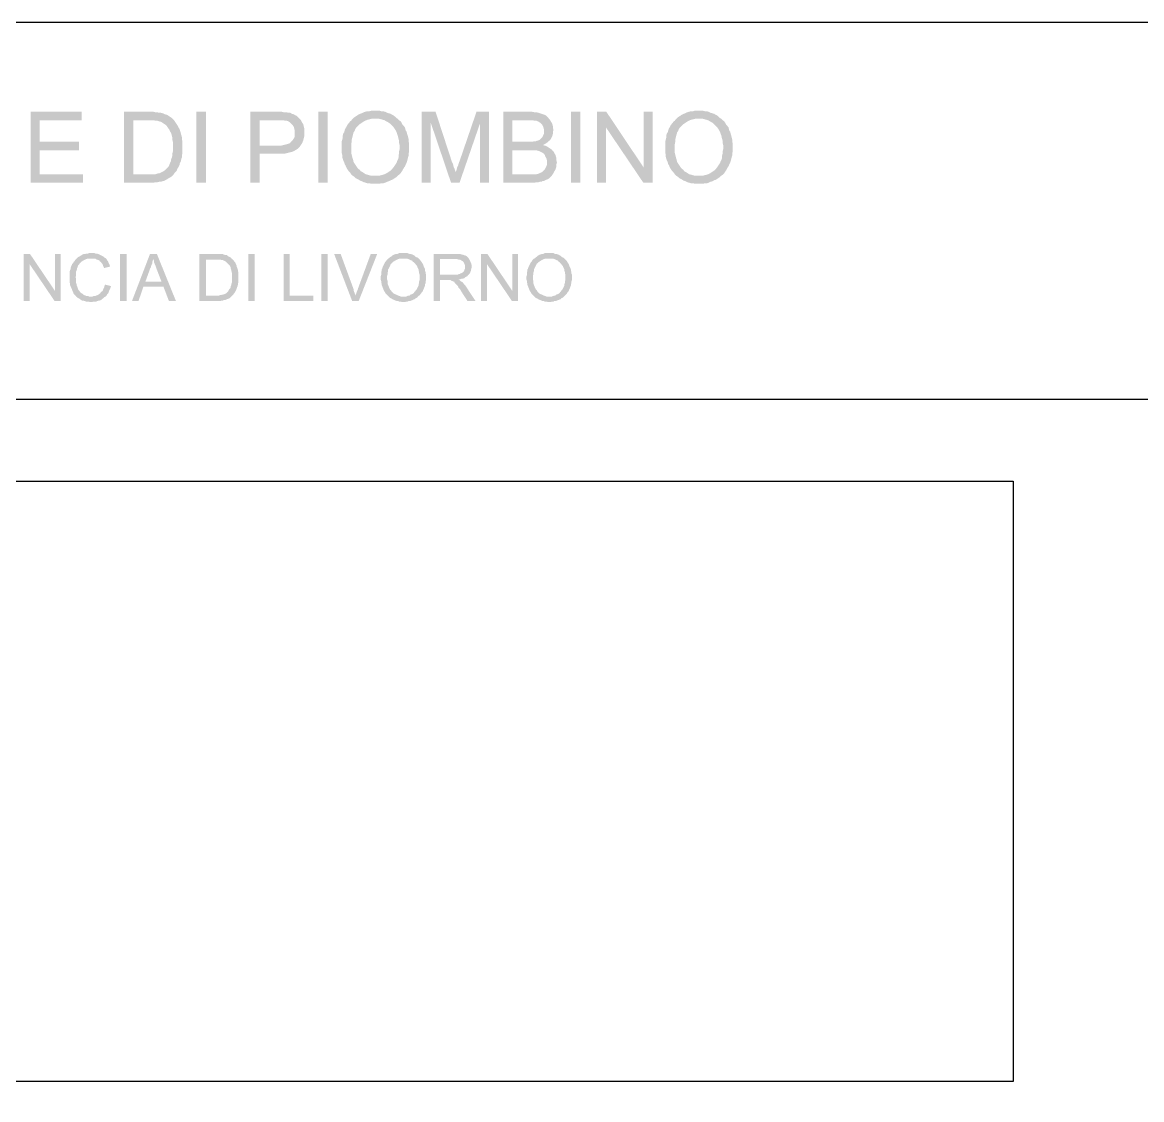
# Model space of a CAD drawing. Header units: millimetres. Extents: x -35.3 to 0.3, y 0.4 to 20.6.
# Drawn here: x -3.966 to -2.098, y 9.675 to 11.473 of the extents above; entities that cross this region are included whole.
import ezdxf

# ---------------------------------------------------------------- set-up
doc = ezdxf.new("R2010")
doc.units = ezdxf.units.MM
for name, color, linetype in [('PDF _Geometria', 7, 'Continuous'), ('PDF _Immagini', 7, 'Continuous'), ('PDF _Riempimenti solidi', 7, 'Continuous')]:
    doc.layers.add(name, color=color, linetype=linetype)
picture_1 = doc.add_image_def('image2.png', size_in_pixel=(201, 547))

msp = doc.modelspace()

# ---------------------------------------------------------------- hatches: boundary and pattern name
at = {"layer": 'PDF _Riempimenti solidi', "transparency": 33554559}
for points in [[(-3.8668, 11.3235), (-3.9518, 11.3235), (-3.9518, 11.2052), (-3.8643, 11.2052), (-3.8643, 11.2193), (-3.9368, 11.2193), (-3.9368, 11.2593), (-3.871, 11.2593), (-3.871, 11.2735), (-3.9368, 11.2735), (-3.9368, 11.3093), (-3.8668, 11.3093)], [(-3.7552, 11.3235), (-3.796, 11.3235), (-3.796, 11.2052), (-3.7468, 11.2052), (-3.7435, 11.206), (-3.7402, 11.206), (-3.7368, 11.2068), (-3.7343, 11.2068), (-3.7318, 11.2077), (-3.7285, 11.2085), (-3.7252, 11.2102), (-3.7202, 11.2135), (-3.7185, 11.2143), (-3.716, 11.216), (-3.7135, 11.2185), (-3.7802, 11.2193), (-3.7802, 11.3093), (-3.7552, 11.3093), (-3.7143, 11.311), (-3.7168, 11.3135), (-3.7193, 11.3152), (-3.7218, 11.3168), (-3.7243, 11.3185), (-3.7277, 11.3193), (-3.731, 11.321), (-3.7343, 11.3218), (-3.7377, 11.3218), (-3.7402, 11.3227), (-3.7435, 11.3227), (-3.7468, 11.3235), (-3.751, 11.3235)], [(-3.6593, 11.2052), (-3.6593, 11.3235), (-3.6752, 11.3235), (-3.6752, 11.2052)], [(-3.5402, 11.3235), (-3.5852, 11.3235), (-3.5852, 11.2052), (-3.5693, 11.2052), (-3.5693, 11.2535), (-3.5285, 11.2535), (-3.5252, 11.2543), (-3.5218, 11.2552), (-3.5185, 11.256), (-3.5152, 11.2568), (-3.5127, 11.2577), (-3.5102, 11.2593), (-3.5085, 11.2602), (-3.506, 11.2618), (-3.5027, 11.2652), (-3.5693, 11.2668), (-3.5693, 11.3093), (-3.5393, 11.3093), (-3.501, 11.3102), (-3.5052, 11.3143), (-3.5077, 11.3168), (-3.5102, 11.3177), (-3.5127, 11.3193), (-3.516, 11.3202), (-3.5185, 11.3218), (-3.5227, 11.3218), (-3.5235, 11.3227), (-3.5293, 11.3227), (-3.5327, 11.3235), (-3.536, 11.3235)], [(-3.456, 11.2052), (-3.456, 11.3235), (-3.4718, 11.3235), (-3.4718, 11.2052)], [(-3.3768, 11.3252), (-3.3835, 11.3252), (-3.3868, 11.3243), (-3.3902, 11.3243), (-3.3935, 11.3235), (-3.396, 11.3227), (-3.3993, 11.321), (-3.4018, 11.3202), (-3.4052, 11.3185), (-3.4077, 11.3168), (-3.4127, 11.3135), (-3.376, 11.3118), (-3.3702, 11.3118), (-3.3668, 11.311), (-3.3643, 11.3102), (-3.361, 11.3093), (-3.3585, 11.3077), (-3.3552, 11.306), (-3.3527, 11.3043), (-3.351, 11.3027), (-3.3485, 11.3002), (-3.346, 11.2977), (-3.3443, 11.2952), (-3.3427, 11.2927), (-3.341, 11.2893), (-3.3393, 11.2843), (-3.3385, 11.281), (-3.3368, 11.2743), (-3.3368, 11.271), (-3.336, 11.2677), (-3.336, 11.261), (-3.3368, 11.2577), (-3.3368, 11.2543), (-3.3377, 11.251), (-3.3377, 11.2477), (-3.3385, 11.2443), (-3.3402, 11.241), (-3.341, 11.2385), (-3.3427, 11.236), (-3.3443, 11.2335), (-3.346, 11.231), (-3.3477, 11.2293), (-3.3477, 11.2285), (-3.3502, 11.226), (-3.3577, 11.221), (-3.361, 11.2193), (-3.3635, 11.2185), (-3.3668, 11.2177), (-3.3702, 11.2168), (-3.3768, 11.2168), (-3.3393, 11.2168), (-3.3368, 11.2185), (-3.3343, 11.221), (-3.331, 11.226), (-3.3293, 11.2293), (-3.3277, 11.2318), (-3.3268, 11.2327), (-3.326, 11.2352), (-3.3243, 11.2385), (-3.3235, 11.241), (-3.3218, 11.2477), (-3.321, 11.2502), (-3.321, 11.2535), (-3.3202, 11.2568), (-3.3202, 11.271), (-3.321, 11.2743), (-3.321, 11.2777), (-3.3218, 11.281), (-3.3227, 11.2843), (-3.3235, 11.2868), (-3.3243, 11.2902), (-3.326, 11.2927), (-3.3268, 11.296), (-3.3268, 11.2968), (-3.3285, 11.2993), (-3.331, 11.3018), (-3.3327, 11.3052), (-3.3343, 11.3077), (-3.3368, 11.3093), (-3.3393, 11.3118), (-3.3418, 11.3135), (-3.3443, 11.316), (-3.3468, 11.3177), (-3.3485, 11.3185), (-3.351, 11.3202), (-3.3543, 11.321), (-3.3568, 11.3218), (-3.3602, 11.3235), (-3.3635, 11.3243), (-3.366, 11.3243), (-3.3693, 11.3252), (-3.3727, 11.3252)], [(-3.276, 11.3235), (-3.2993, 11.3235), (-3.2993, 11.2052), (-3.2843, 11.2052), (-3.2843, 11.306)], [(-3.276, 11.3235), (-3.2843, 11.306), (-3.2502, 11.2052), (-3.2427, 11.2218), (-3.2427, 11.2235), (-3.2443, 11.2285), (-3.246, 11.2318), (-3.2468, 11.236), (-3.2485, 11.2393)], [(-3.1868, 11.3235), (-3.2077, 11.3235), (-3.236, 11.241), (-3.2377, 11.2368), (-3.2385, 11.2335), (-3.2402, 11.2302), (-3.241, 11.2268), (-3.2427, 11.2218), (-3.2502, 11.2052), (-3.236, 11.2052), (-3.2018, 11.3043)], [(-3.1868, 11.3235), (-3.2018, 11.3043), (-3.2018, 11.2052), (-3.1868, 11.2052)], [(-3.1185, 11.3235), (-3.1627, 11.3235), (-3.1627, 11.2052), (-3.111, 11.2052), (-3.1077, 11.206), (-3.1043, 11.206), (-3.1018, 11.2068), (-3.0993, 11.2068), (-3.0977, 11.2077), (-3.0943, 11.2085), (-3.091, 11.2102), (-3.0885, 11.211), (-3.086, 11.2127), (-3.0852, 11.2135), (-3.0827, 11.216), (-3.081, 11.2185), (-3.1477, 11.2193), (-3.1477, 11.2593), (-3.1202, 11.2593), (-3.0818, 11.2602), (-3.0843, 11.2618), (-3.0893, 11.2652), (-3.0927, 11.2668), (-3.096, 11.2677), (-3.096, 11.2685), (-3.0927, 11.2702), (-3.0902, 11.2718), (-3.1477, 11.2735), (-3.1477, 11.3093), (-3.0843, 11.3093), (-3.0868, 11.3118), (-3.0885, 11.3143), (-3.091, 11.3168), (-3.0943, 11.3185), (-3.0968, 11.3193), (-3.0993, 11.3202), (-3.1018, 11.321), (-3.1043, 11.3218), (-3.1077, 11.3227), (-3.111, 11.3227), (-3.1152, 11.3235)], [(-3.0343, 11.2052), (-3.0343, 11.3235), (-3.0502, 11.3235), (-3.0502, 11.2052)], [(-2.991, 11.3235), (-3.0068, 11.3235), (-3.0068, 11.2052), (-2.9918, 11.2052), (-2.9918, 11.2977)], [(-2.991, 11.3235), (-2.9918, 11.2977), (-2.9293, 11.2052), (-2.9285, 11.2302)], [(-2.9135, 11.3235), (-2.9285, 11.3235), (-2.9285, 11.2302), (-2.9293, 11.2052), (-2.9135, 11.2052)], [(-2.8368, 11.3252), (-2.8435, 11.3252), (-2.8468, 11.3243), (-2.8502, 11.3243), (-2.8535, 11.3235), (-2.856, 11.3227), (-2.8593, 11.321), (-2.8618, 11.3202), (-2.8652, 11.3185), (-2.8677, 11.3168), (-2.8727, 11.3135), (-2.836, 11.3118), (-2.8302, 11.3118), (-2.8268, 11.311), (-2.8243, 11.3102), (-2.821, 11.3093), (-2.8185, 11.3077), (-2.8152, 11.306), (-2.8127, 11.3043), (-2.811, 11.3027), (-2.8085, 11.3002), (-2.806, 11.2977), (-2.8043, 11.2952), (-2.8027, 11.2927), (-2.801, 11.2893), (-2.7993, 11.2843), (-2.7985, 11.281), (-2.7968, 11.2743), (-2.7968, 11.271), (-2.796, 11.2677), (-2.796, 11.261), (-2.7968, 11.2577), (-2.7968, 11.2543), (-2.7977, 11.251), (-2.7977, 11.2477), (-2.7985, 11.2443), (-2.8002, 11.241), (-2.801, 11.2385), (-2.8027, 11.236), (-2.8043, 11.2335), (-2.806, 11.231), (-2.8077, 11.2293), (-2.8077, 11.2285), (-2.8102, 11.226), (-2.8177, 11.221), (-2.821, 11.2193), (-2.8235, 11.2185), (-2.8268, 11.2177), (-2.8302, 11.2168), (-2.8368, 11.2168), (-2.7993, 11.2168), (-2.7968, 11.2185), (-2.7943, 11.221), (-2.791, 11.226), (-2.7893, 11.2293), (-2.7877, 11.2318), (-2.7868, 11.2327), (-2.786, 11.2352), (-2.7843, 11.2385), (-2.7835, 11.241), (-2.7827, 11.2443), (-2.7818, 11.2477), (-2.781, 11.2502), (-2.781, 11.2535), (-2.7802, 11.2568), (-2.7802, 11.271), (-2.781, 11.2743), (-2.781, 11.2777), (-2.7818, 11.281), (-2.7827, 11.2843), (-2.7835, 11.2868), (-2.7843, 11.2902), (-2.786, 11.2927), (-2.7868, 11.296), (-2.7868, 11.2968), (-2.7885, 11.2993), (-2.791, 11.3018), (-2.7927, 11.3052), (-2.7943, 11.3077), (-2.7968, 11.3093), (-2.7993, 11.3118), (-2.8018, 11.3135), (-2.8043, 11.316), (-2.8068, 11.3177), (-2.8085, 11.3185), (-2.811, 11.3202), (-2.8143, 11.321), (-2.8168, 11.3218), (-2.8202, 11.3235), (-2.8235, 11.3243), (-2.826, 11.3243), (-2.8293, 11.3252), (-2.8327, 11.3252)], [(-3.7143, 11.311), (-3.7552, 11.3093), (-3.746, 11.3093), (-3.7427, 11.3085), (-3.7402, 11.3085), (-3.7352, 11.3068), (-3.7343, 11.3068), (-3.7318, 11.3052), (-3.7293, 11.3035), (-3.7268, 11.3018), (-3.7243, 11.2993), (-3.7227, 11.2968), (-3.7202, 11.2935), (-3.7193, 11.291), (-3.7177, 11.2885), (-3.7168, 11.286), (-3.716, 11.2827), (-3.7152, 11.2802), (-3.7152, 11.2768), (-3.7143, 11.2727), (-3.7143, 11.2577), (-3.7152, 11.2543), (-3.7152, 11.251), (-3.716, 11.2477), (-3.7177, 11.2427), (-3.7177, 11.241), (-3.7193, 11.2377), (-3.7202, 11.2352), (-3.7218, 11.2318), (-3.7243, 11.2293), (-3.7277, 11.226), (-3.7302, 11.2243), (-3.7368, 11.221), (-3.7385, 11.221), (-3.741, 11.2202), (-3.7435, 11.2193), (-3.7802, 11.2193), (-3.7135, 11.2185), (-3.7118, 11.221), (-3.7093, 11.2235), (-3.7077, 11.226), (-3.7068, 11.2285), (-3.7052, 11.231), (-3.7035, 11.2343), (-3.7027, 11.2377), (-3.701, 11.241), (-3.701, 11.2418), (-3.7002, 11.2452), (-3.6993, 11.2477), (-3.6993, 11.251), (-3.6985, 11.2543), (-3.6985, 11.2743), (-3.6993, 11.2777), (-3.6993, 11.281), (-3.7002, 11.2843), (-3.701, 11.2868), (-3.7018, 11.2902), (-3.7027, 11.2927), (-3.7035, 11.2952), (-3.7052, 11.2977), (-3.7068, 11.301), (-3.7118, 11.3085)], [(-3.501, 11.3102), (-3.5393, 11.3093), (-3.5293, 11.3093), (-3.5268, 11.3085), (-3.5243, 11.3085), (-3.5218, 11.3077), (-3.5193, 11.306), (-3.5143, 11.301), (-3.5127, 11.2985), (-3.5118, 11.2952), (-3.511, 11.2918), (-3.511, 11.2835), (-3.5118, 11.2802), (-3.5135, 11.2777), (-3.5152, 11.2752), (-3.5177, 11.2727), (-3.5193, 11.271), (-3.5243, 11.2693), (-3.531, 11.2677), (-3.5343, 11.2668), (-3.5693, 11.2668), (-3.5027, 11.2652), (-3.4993, 11.2702), (-3.4977, 11.2735), (-3.4968, 11.276), (-3.496, 11.2793), (-3.4952, 11.2827), (-3.4952, 11.296), (-3.4968, 11.3027), (-3.4985, 11.3052), (-3.4993, 11.3068)], [(-3.4127, 11.3135), (-3.4152, 11.311), (-3.4168, 11.3085), (-3.4185, 11.3077), (-3.4202, 11.3052), (-3.4218, 11.3035), (-3.4235, 11.301), (-3.4252, 11.2977), (-3.4268, 11.2952), (-3.4277, 11.2927), (-3.4285, 11.2893), (-3.4302, 11.2868), (-3.431, 11.2835), (-3.431, 11.2802), (-3.4327, 11.2735), (-3.4327, 11.2552), (-3.4318, 11.2518), (-3.4318, 11.2485), (-3.431, 11.2452), (-3.4302, 11.2427), (-3.4285, 11.2393), (-3.4277, 11.236), (-3.426, 11.2335), (-3.426, 11.2327), (-3.4243, 11.2293), (-3.421, 11.2243), (-3.4185, 11.2218), (-3.4168, 11.2193), (-3.4143, 11.2168), (-3.4118, 11.2152), (-3.4093, 11.2127), (-3.406, 11.211), (-3.4043, 11.2102), (-3.4018, 11.2085), (-3.3993, 11.2077), (-3.396, 11.206), (-3.3927, 11.2052), (-3.3902, 11.2043), (-3.3868, 11.2043), (-3.3835, 11.2035), (-3.3693, 11.2035), (-3.366, 11.2043), (-3.3627, 11.2043), (-3.3602, 11.2052), (-3.3568, 11.2068), (-3.3535, 11.2077), (-3.351, 11.2093), (-3.3477, 11.2102), (-3.3468, 11.211), (-3.3443, 11.2127), (-3.3418, 11.2143), (-3.3393, 11.2168), (-3.3835, 11.2168), (-3.3868, 11.2177), (-3.3893, 11.2185), (-3.3927, 11.2193), (-3.3977, 11.2227), (-3.401, 11.2243), (-3.4027, 11.2268), (-3.4052, 11.2285), (-3.406, 11.2293), (-3.4077, 11.2318), (-3.4093, 11.2343), (-3.411, 11.2368), (-3.4127, 11.2393), (-3.4135, 11.2427), (-3.4143, 11.2452), (-3.4168, 11.2552), (-3.4168, 11.2693), (-3.416, 11.2735), (-3.416, 11.2768), (-3.4135, 11.2868), (-3.4127, 11.2893), (-3.411, 11.2918), (-3.4102, 11.2943), (-3.4085, 11.2968), (-3.4068, 11.2985), (-3.4052, 11.3002), (-3.4027, 11.3027), (-3.3952, 11.3077), (-3.3918, 11.3093), (-3.3893, 11.3102), (-3.386, 11.311), (-3.3827, 11.3118), (-3.376, 11.3118)], [(-3.0843, 11.3093), (-3.1235, 11.3093), (-3.1135, 11.3093), (-3.111, 11.3085), (-3.1077, 11.3085), (-3.106, 11.3077), (-3.1052, 11.3077), (-3.1002, 11.3043), (-3.0977, 11.3018), (-3.0977, 11.301), (-3.096, 11.2977), (-3.0952, 11.2943), (-3.0952, 11.2868), (-3.0968, 11.2835), (-3.0977, 11.281), (-3.0985, 11.2802), (-3.101, 11.2777), (-3.1035, 11.276), (-3.1068, 11.2752), (-3.1085, 11.2743), (-3.111, 11.2743), (-3.1143, 11.2735), (-3.1477, 11.2735), (-3.0902, 11.2718), (-3.0877, 11.2743), (-3.0852, 11.276), (-3.0835, 11.2785), (-3.081, 11.2835), (-3.0802, 11.2868), (-3.0802, 11.2902), (-3.0793, 11.2927), (-3.0793, 11.2935), (-3.0802, 11.2968), (-3.0802, 11.2993), (-3.081, 11.3027), (-3.0827, 11.306), (-3.0843, 11.3085)], [(-2.8727, 11.3135), (-2.8752, 11.311), (-2.8768, 11.3085), (-2.8785, 11.3077), (-2.8802, 11.3052), (-2.8818, 11.3035), (-2.8835, 11.301), (-2.8852, 11.2977), (-2.8868, 11.2952), (-2.8877, 11.2927), (-2.8885, 11.2893), (-2.8902, 11.2868), (-2.891, 11.2835), (-2.891, 11.2802), (-2.8927, 11.2735), (-2.8927, 11.2552), (-2.8918, 11.2518), (-2.8918, 11.2485), (-2.891, 11.2452), (-2.8902, 11.2427), (-2.8885, 11.2393), (-2.8877, 11.236), (-2.886, 11.2335), (-2.886, 11.2327), (-2.8843, 11.2293), (-2.881, 11.2243), (-2.8785, 11.2218), (-2.8768, 11.2193), (-2.8743, 11.2168), (-2.8718, 11.2152), (-2.8693, 11.2127), (-2.866, 11.211), (-2.8643, 11.2102), (-2.8618, 11.2085), (-2.8593, 11.2077), (-2.856, 11.206), (-2.8527, 11.2052), (-2.8502, 11.2043), (-2.8468, 11.2043), (-2.8435, 11.2035), (-2.8293, 11.2035), (-2.826, 11.2043), (-2.8227, 11.2043), (-2.8202, 11.2052), (-2.8168, 11.2068), (-2.8135, 11.2077), (-2.811, 11.2093), (-2.8077, 11.2102), (-2.8068, 11.211), (-2.8043, 11.2127), (-2.8018, 11.2143), (-2.7993, 11.2168), (-2.8435, 11.2168), (-2.8468, 11.2177), (-2.8493, 11.2185), (-2.8527, 11.2193), (-2.8577, 11.2227), (-2.861, 11.2243), (-2.8627, 11.2268), (-2.8652, 11.2285), (-2.866, 11.2293), (-2.8677, 11.2318), (-2.8693, 11.2343), (-2.871, 11.2368), (-2.8727, 11.2393), (-2.8735, 11.2427), (-2.8743, 11.2452), (-2.8768, 11.2552), (-2.8768, 11.2693), (-2.876, 11.2735), (-2.876, 11.2768), (-2.8735, 11.2868), (-2.8727, 11.2893), (-2.871, 11.2918), (-2.8702, 11.2943), (-2.8685, 11.2968), (-2.8668, 11.2985), (-2.8652, 11.3002), (-2.8627, 11.3027), (-2.8552, 11.3077), (-2.8518, 11.3093), (-2.8493, 11.3102), (-2.846, 11.311), (-2.8427, 11.3118), (-2.836, 11.3118)], [(-3.0818, 11.2602), (-3.1202, 11.2593), (-3.1085, 11.2593), (-3.1052, 11.2585), (-3.1027, 11.2577), (-3.101, 11.2568), (-3.0977, 11.2552), (-3.0952, 11.2535), (-3.0935, 11.251), (-3.0927, 11.2485), (-3.091, 11.246), (-3.0902, 11.2427), (-3.0902, 11.2352), (-3.091, 11.2327), (-3.0935, 11.2277), (-3.096, 11.2252), (-3.0985, 11.2227), (-3.101, 11.2218), (-3.1043, 11.2202), (-3.1077, 11.2193), (-3.1477, 11.2193), (-3.081, 11.2185), (-3.0793, 11.221), (-3.0777, 11.2243), (-3.076, 11.2268), (-3.0752, 11.2293), (-3.0743, 11.2327), (-3.0743, 11.236), (-3.0735, 11.2393), (-3.0743, 11.2427), (-3.0743, 11.246), (-3.0752, 11.2485), (-3.076, 11.2518), (-3.0777, 11.2543), (-3.0793, 11.2577), (-3.0802, 11.2577)], [(-3.9527, 11.086), (-3.9635, 11.086), (-3.9635, 11.0077), (-3.9535, 11.0077), (-3.9535, 11.0693)], [(-3.9527, 11.086), (-3.9535, 11.0693), (-3.9118, 11.0077), (-3.911, 11.0243)], [(-3.9018, 11.086), (-3.911, 11.086), (-3.911, 11.0243), (-3.9118, 11.0077), (-3.9018, 11.0077)], [(-3.8502, 11.0877), (-3.8543, 11.0877), (-3.8568, 11.0868), (-3.8593, 11.0868), (-3.861, 11.086), (-3.8635, 11.086), (-3.8652, 11.0852), (-3.8668, 11.0843), (-3.8693, 11.0827), (-3.871, 11.0818), (-3.8727, 11.081), (-3.8743, 11.0793), (-3.876, 11.0777), (-3.8777, 11.076), (-3.8785, 11.0743), (-3.8802, 11.0727), (-3.881, 11.071), (-3.8827, 11.0693), (-3.8827, 11.0685), (-3.8843, 11.0652), (-3.8852, 11.0627), (-3.8852, 11.061), (-3.886, 11.0593), (-3.8868, 11.0568), (-3.8868, 11.0393), (-3.886, 11.0368), (-3.886, 11.0343), (-3.8852, 11.0327), (-3.8843, 11.0302), (-3.8827, 11.0268), (-3.8818, 11.0243), (-3.881, 11.0227), (-3.8802, 11.0202), (-3.8768, 11.0168), (-3.876, 11.0152), (-3.8743, 11.0143), (-3.851, 11.0152), (-3.8543, 11.0152), (-3.856, 11.016), (-3.8585, 11.016), (-3.8602, 11.0168), (-3.8627, 11.0177), (-3.8643, 11.0193), (-3.866, 11.0202), (-3.8677, 11.021), (-3.8693, 11.0227), (-3.8702, 11.0243), (-3.8718, 11.026), (-3.8727, 11.0277), (-3.8735, 11.0302), (-3.8743, 11.0327), (-3.8752, 11.0343), (-3.8752, 11.036), (-3.876, 11.0385), (-3.876, 11.0452), (-3.8768, 11.0477), (-3.876, 11.0502), (-3.876, 11.0568), (-3.8752, 11.0585), (-3.8743, 11.061), (-3.8743, 11.0627), (-3.8735, 11.0643), (-3.8727, 11.0668), (-3.871, 11.0685), (-3.8702, 11.0702), (-3.8668, 11.0735), (-3.8652, 11.0743), (-3.8643, 11.0752), (-3.8593, 11.0777), (-3.8568, 11.0785), (-3.8502, 11.0785), (-3.8268, 11.0793), (-3.8285, 11.0802), (-3.8302, 11.0818), (-3.8335, 11.0835), (-3.8352, 11.0843), (-3.8368, 11.0852), (-3.8385, 11.086), (-3.841, 11.0868), (-3.8435, 11.0868), (-3.8452, 11.0877), (-3.8477, 11.0877)], [(-3.8268, 11.0793), (-3.8502, 11.0785), (-3.8443, 11.0785), (-3.8427, 11.0777), (-3.841, 11.0768), (-3.8385, 11.076), (-3.8368, 11.0752), (-3.836, 11.0735), (-3.8343, 11.0727), (-3.8335, 11.071), (-3.8318, 11.0693), (-3.831, 11.0668), (-3.8302, 11.0652), (-3.8293, 11.0627), (-3.8193, 11.0652), (-3.8193, 11.066), (-3.8202, 11.0685), (-3.8218, 11.0718), (-3.8227, 11.0743), (-3.8243, 11.076), (-3.8252, 11.0777)], [(-3.7918, 11.0077), (-3.7918, 11.086), (-3.8027, 11.086), (-3.8027, 11.0077)], [(-3.741, 11.086), (-3.7527, 11.086), (-3.7827, 11.0077), (-3.7718, 11.0077), (-3.7635, 11.0318), (-3.7302, 11.0318), (-3.7602, 11.0402), (-3.7518, 11.0635), (-3.751, 11.0635), (-3.751, 11.0652), (-3.7502, 11.0677), (-3.7493, 11.0693), (-3.7485, 11.0718), (-3.7485, 11.0735), (-3.7477, 11.076), (-3.7468, 11.0785)], [(-3.741, 11.086), (-3.7468, 11.0785), (-3.7468, 11.0768), (-3.746, 11.0752), (-3.746, 11.0727), (-3.7452, 11.071), (-3.7443, 11.0685), (-3.7435, 11.0668), (-3.7427, 11.0643), (-3.7418, 11.0618), (-3.7335, 11.0402), (-3.7602, 11.0402), (-3.7302, 11.0318), (-3.721, 11.0077), (-3.7093, 11.0077)], [(-3.6427, 11.086), (-3.6702, 11.086), (-3.6702, 11.0077), (-3.6352, 11.0077), (-3.6327, 11.0085), (-3.631, 11.0085), (-3.6293, 11.0093), (-3.6277, 11.0093), (-3.6252, 11.0102), (-3.6235, 11.011), (-3.621, 11.0118), (-3.6193, 11.0127), (-3.6168, 11.0152), (-3.6152, 11.0168), (-3.6593, 11.0168), (-3.6593, 11.0768), (-3.6427, 11.0768), (-3.616, 11.0785), (-3.6177, 11.0793), (-3.6185, 11.081), (-3.621, 11.0818), (-3.6227, 11.0827), (-3.6243, 11.0843), (-3.6268, 11.0843), (-3.6285, 11.0852), (-3.6293, 11.0852), (-3.631, 11.086), (-3.6402, 11.086)], [(-3.616, 11.0785), (-3.6427, 11.0768), (-3.6352, 11.0768), (-3.6327, 11.076), (-3.631, 11.076), (-3.626, 11.0735), (-3.6193, 11.0668), (-3.6177, 11.0635), (-3.6177, 11.0618), (-3.6168, 11.0593), (-3.6168, 11.0577), (-3.616, 11.0552), (-3.616, 11.0385), (-3.6168, 11.036), (-3.6168, 11.0343), (-3.6177, 11.0327), (-3.6177, 11.0318), (-3.6185, 11.0293), (-3.6202, 11.0277), (-3.6218, 11.0243), (-3.6235, 11.0227), (-3.6243, 11.0218), (-3.626, 11.0202), (-3.6285, 11.0193), (-3.6302, 11.0185), (-3.6318, 11.0185), (-3.6335, 11.0177), (-3.6352, 11.0177), (-3.6377, 11.0168), (-3.6593, 11.0168), (-3.6152, 11.0168), (-3.6135, 11.0185), (-3.6127, 11.0202), (-3.6118, 11.021), (-3.6102, 11.0235), (-3.6085, 11.0268), (-3.6077, 11.0293), (-3.6068, 11.0318), (-3.606, 11.0343), (-3.606, 11.036), (-3.6052, 11.0385), (-3.6052, 11.056), (-3.606, 11.0585), (-3.606, 11.0602), (-3.6068, 11.0627), (-3.6077, 11.0643), (-3.6077, 11.066), (-3.6093, 11.0693), (-3.6102, 11.0718), (-3.6118, 11.0735), (-3.6127, 11.0752), (-3.6143, 11.0768)], [(-3.5777, 11.0077), (-3.5777, 11.086), (-3.5885, 11.086), (-3.5885, 11.0077)], [(-3.5193, 11.086), (-3.5293, 11.086), (-3.5293, 11.0077), (-3.4802, 11.0077), (-3.4802, 11.0168), (-3.5193, 11.0168)], [(-3.456, 11.0077), (-3.456, 11.086), (-3.4668, 11.086), (-3.4668, 11.0077)], [(-3.4343, 11.086), (-3.4452, 11.086), (-3.4152, 11.0077), (-3.4093, 11.016), (-3.4093, 11.0168), (-3.4102, 11.0185), (-3.411, 11.021), (-3.4118, 11.0227), (-3.4127, 11.0252), (-3.4127, 11.0268), (-3.4135, 11.0293)], [(-3.3735, 11.086), (-3.3843, 11.086), (-3.4052, 11.0293), (-3.4052, 11.0285), (-3.406, 11.0268), (-3.4068, 11.0243), (-3.4077, 11.0227), (-3.4085, 11.0202), (-3.4093, 11.0185), (-3.4093, 11.016), (-3.4152, 11.0077), (-3.4043, 11.0077)], [(-3.3535, 11.0793), (-3.3552, 11.0785), (-3.3577, 11.076), (-3.3585, 11.0743), (-3.3602, 11.0727), (-3.3643, 11.0643), (-3.3652, 11.0618), (-3.366, 11.0602), (-3.366, 11.0577), (-3.3668, 11.056), (-3.3668, 11.051), (-3.3677, 11.0485), (-3.3677, 11.0435), (-3.3668, 11.041), (-3.3668, 11.0385), (-3.366, 11.0368), (-3.366, 11.0343), (-3.3652, 11.0327), (-3.3643, 11.0302), (-3.3635, 11.0285), (-3.3627, 11.026), (-3.3618, 11.0243), (-3.3602, 11.0218), (-3.3593, 11.0202), (-3.3518, 11.0127), (-3.3493, 11.0118), (-3.3485, 11.011), (-3.3468, 11.0102), (-3.3443, 11.0093), (-3.3427, 11.0085), (-3.341, 11.0077), (-3.3385, 11.0077), (-3.3368, 11.0068), (-3.3343, 11.0068), (-3.3318, 11.006), (-3.3268, 11.006), (-3.3252, 11.0068), (-3.3227, 11.0068), (-3.321, 11.0077), (-3.3185, 11.0077), (-3.3168, 11.0085), (-3.3143, 11.0093), (-3.3127, 11.0102), (-3.3102, 11.011), (-3.3102, 11.0118), (-3.3068, 11.0135), (-3.3052, 11.0152), (-3.3343, 11.0152), (-3.336, 11.016), (-3.3385, 11.0168), (-3.3418, 11.0185), (-3.3443, 11.0193), (-3.346, 11.0202), (-3.3477, 11.0218), (-3.3493, 11.0235), (-3.3502, 11.0252), (-3.3518, 11.0268), (-3.3535, 11.0302), (-3.3543, 11.0327), (-3.3552, 11.0343), (-3.356, 11.0368), (-3.356, 11.041), (-3.3568, 11.0435), (-3.3568, 11.0502), (-3.356, 11.0527), (-3.356, 11.0552), (-3.3552, 11.0577), (-3.3552, 11.0602), (-3.3543, 11.0618), (-3.3535, 11.0635), (-3.3502, 11.0702), (-3.3485, 11.071), (-3.3477, 11.0727), (-3.346, 11.0735), (-3.3435, 11.0752), (-3.3385, 11.0777), (-3.336, 11.0785), (-3.3293, 11.0785)], [(-3.3293, 11.0877), (-3.3368, 11.0877), (-3.3385, 11.0868), (-3.341, 11.086), (-3.3427, 11.086), (-3.3452, 11.0852), (-3.3468, 11.0843), (-3.3485, 11.0835), (-3.3502, 11.0818), (-3.3518, 11.081), (-3.3535, 11.0793), (-3.3293, 11.0785), (-3.3235, 11.0785), (-3.321, 11.0777), (-3.3177, 11.076), (-3.3152, 11.0752), (-3.3143, 11.0735), (-3.3127, 11.0727), (-3.3093, 11.0693), (-3.3085, 11.0677), (-3.3068, 11.066), (-3.306, 11.0635), (-3.3052, 11.0618), (-3.3043, 11.0602), (-3.3043, 11.0585), (-3.3035, 11.056), (-3.3035, 11.0543), (-3.3027, 11.0518), (-3.3027, 11.0427), (-3.3035, 11.0402), (-3.3035, 11.0377), (-3.3043, 11.036), (-3.3043, 11.0335), (-3.3077, 11.0268), (-3.3093, 11.0252), (-3.3102, 11.0235), (-3.311, 11.0235), (-3.3118, 11.0218), (-3.3135, 11.0202), (-3.3152, 11.0193), (-3.3177, 11.0185), (-3.3193, 11.0168), (-3.321, 11.0168), (-3.3235, 11.016), (-3.3252, 11.0152), (-3.3302, 11.0152), (-3.3052, 11.0152), (-3.3035, 11.0168), (-3.3018, 11.0185), (-3.3002, 11.0202), (-3.2993, 11.0218), (-3.2977, 11.0235), (-3.2968, 11.0252), (-3.2968, 11.026), (-3.2952, 11.0293), (-3.2943, 11.0318), (-3.2935, 11.0335), (-3.2935, 11.036), (-3.2927, 11.0377), (-3.2927, 11.0402), (-3.2918, 11.0427), (-3.2918, 11.0518), (-3.2927, 11.0535), (-3.2927, 11.056), (-3.2935, 11.0585), (-3.2935, 11.0602), (-3.2943, 11.0627), (-3.296, 11.066), (-3.2968, 11.0685), (-3.2977, 11.0702), (-3.2993, 11.0727), (-3.3002, 11.0743), (-3.3018, 11.076), (-3.3035, 11.0777), (-3.306, 11.0802), (-3.3085, 11.081), (-3.311, 11.0835), (-3.3127, 11.0843), (-3.3143, 11.0852), (-3.3168, 11.086), (-3.3185, 11.086), (-3.321, 11.0868), (-3.3227, 11.0877), (-3.3277, 11.0877)], [(-3.2443, 11.086), (-3.2793, 11.086), (-3.2793, 11.0077), (-3.2685, 11.0077), (-3.2685, 11.0427), (-3.2568, 11.0427), (-3.2385, 11.0435), (-3.2368, 11.0435), (-3.2343, 11.0443), (-3.2318, 11.0452), (-3.2302, 11.0452), (-3.2277, 11.046), (-3.226, 11.0477), (-3.2243, 11.0485), (-3.2227, 11.0493), (-3.2218, 11.051), (-3.221, 11.051), (-3.2685, 11.0518), (-3.2685, 11.0777), (-3.2435, 11.0777), (-3.221, 11.0793), (-3.2243, 11.0827), (-3.226, 11.0835), (-3.2285, 11.0843), (-3.2302, 11.0852), (-3.2318, 11.0852), (-3.2343, 11.086), (-3.241, 11.086)], [(-3.221, 11.0793), (-3.2435, 11.0777), (-3.2402, 11.0777), (-3.2377, 11.0768), (-3.236, 11.0768), (-3.2335, 11.076), (-3.2327, 11.0752), (-3.231, 11.0743), (-3.2293, 11.0727), (-3.2277, 11.0693), (-3.2268, 11.0668), (-3.2268, 11.0618), (-3.2277, 11.0602), (-3.2285, 11.0577), (-3.231, 11.0552), (-3.2327, 11.0543), (-3.2352, 11.0535), (-3.2352, 11.0527), (-3.2368, 11.0527), (-3.2393, 11.0518), (-3.2685, 11.0518), (-3.221, 11.051), (-3.2202, 11.0527), (-3.2185, 11.0543), (-3.2177, 11.0568), (-3.2168, 11.0585), (-3.2168, 11.0602), (-3.216, 11.0627), (-3.216, 11.0685), (-3.2168, 11.071), (-3.2177, 11.0727), (-3.2185, 11.0752), (-3.2193, 11.0768), (-3.2202, 11.0777)], [(-3.1893, 11.086), (-3.2002, 11.086), (-3.2002, 11.0077), (-3.1902, 11.0077), (-3.1902, 11.0693)], [(-3.1893, 11.086), (-3.1902, 11.0693), (-3.1485, 11.0077), (-3.1477, 11.0243)], [(-3.1385, 11.086), (-3.1477, 11.086), (-3.1477, 11.0243), (-3.1485, 11.0077), (-3.1385, 11.0077)], [(-3.1102, 11.0793), (-3.1118, 11.0785), (-3.1143, 11.076), (-3.1152, 11.0743), (-3.1168, 11.0727), (-3.121, 11.0643), (-3.1218, 11.0618), (-3.1227, 11.0602), (-3.1227, 11.0577), (-3.1235, 11.056), (-3.1235, 11.051), (-3.1243, 11.0485), (-3.1243, 11.0435), (-3.1235, 11.041), (-3.1235, 11.0385), (-3.1227, 11.0368), (-3.1227, 11.0343), (-3.1218, 11.0327), (-3.121, 11.0302), (-3.1202, 11.0285), (-3.1193, 11.026), (-3.1185, 11.0243), (-3.1168, 11.0218), (-3.116, 11.0202), (-3.1143, 11.0185), (-3.1085, 11.0127), (-3.106, 11.0118), (-3.1052, 11.011), (-3.1035, 11.0102), (-3.101, 11.0093), (-3.0993, 11.0085), (-3.0977, 11.0077), (-3.0952, 11.0077), (-3.0935, 11.0068), (-3.091, 11.0068), (-3.0885, 11.006), (-3.0835, 11.006), (-3.0818, 11.0068), (-3.0793, 11.0068), (-3.0777, 11.0077), (-3.0752, 11.0077), (-3.0735, 11.0085), (-3.071, 11.0093), (-3.0693, 11.0102), (-3.0668, 11.011), (-3.0668, 11.0118), (-3.0635, 11.0135), (-3.0618, 11.0152), (-3.091, 11.0152), (-3.0927, 11.016), (-3.0952, 11.0168), (-3.0985, 11.0185), (-3.101, 11.0193), (-3.1027, 11.0202), (-3.1043, 11.0218), (-3.106, 11.0235), (-3.1068, 11.0252), (-3.1085, 11.0268), (-3.1102, 11.0302), (-3.111, 11.0327), (-3.1118, 11.0343), (-3.1127, 11.0368), (-3.1127, 11.041), (-3.1135, 11.0435), (-3.1135, 11.0502), (-3.1127, 11.0527), (-3.1127, 11.0552), (-3.1118, 11.0577), (-3.1118, 11.0602), (-3.111, 11.0618), (-3.1102, 11.0635), (-3.1068, 11.0702), (-3.1052, 11.071), (-3.1043, 11.0727), (-3.1027, 11.0735), (-3.1002, 11.0752), (-3.0952, 11.0777), (-3.0927, 11.0785), (-3.086, 11.0785)], [(-3.086, 11.0877), (-3.0935, 11.0877), (-3.0952, 11.0868), (-3.0977, 11.086), (-3.0993, 11.086), (-3.1018, 11.0852), (-3.1035, 11.0843), (-3.1052, 11.0835), (-3.1068, 11.0818), (-3.1085, 11.081), (-3.1102, 11.0793), (-3.086, 11.0785), (-3.0802, 11.0785), (-3.0777, 11.0777), (-3.0743, 11.076), (-3.0718, 11.0752), (-3.071, 11.0735), (-3.0693, 11.0727), (-3.066, 11.0693), (-3.0652, 11.0677), (-3.0635, 11.066), (-3.0627, 11.0635), (-3.0618, 11.0618), (-3.061, 11.0602), (-3.061, 11.0585), (-3.0602, 11.056), (-3.0602, 11.0543), (-3.0593, 11.0518), (-3.0593, 11.0427), (-3.0602, 11.0402), (-3.0602, 11.0377), (-3.061, 11.036), (-3.061, 11.0335), (-3.0643, 11.0268), (-3.066, 11.0252), (-3.0668, 11.0235), (-3.0677, 11.0235), (-3.0685, 11.0218), (-3.0702, 11.0202), (-3.0718, 11.0193), (-3.0743, 11.0185), (-3.076, 11.0168), (-3.0777, 11.0168), (-3.0802, 11.016), (-3.0818, 11.0152), (-3.0868, 11.0152), (-3.0618, 11.0152), (-3.0568, 11.0202), (-3.056, 11.0218), (-3.0543, 11.0235), (-3.0535, 11.0252), (-3.0535, 11.026), (-3.0518, 11.0293), (-3.051, 11.0318), (-3.0502, 11.0335), (-3.0502, 11.036), (-3.0493, 11.0377), (-3.0493, 11.0402), (-3.0485, 11.0427), (-3.0485, 11.0518), (-3.0493, 11.0535), (-3.0493, 11.056), (-3.0502, 11.0585), (-3.0502, 11.0602), (-3.051, 11.0627), (-3.0527, 11.066), (-3.0535, 11.0685), (-3.0543, 11.0702), (-3.056, 11.0727), (-3.0568, 11.0743), (-3.0627, 11.0802), (-3.0652, 11.081), (-3.0677, 11.0835), (-3.0693, 11.0843), (-3.071, 11.0852), (-3.0735, 11.086), (-3.0752, 11.086), (-3.0777, 11.0868), (-3.0793, 11.0877), (-3.0843, 11.0877)], [(-3.2385, 11.0435), (-3.2568, 11.0427), (-3.251, 11.0427), (-3.2502, 11.0418), (-3.2477, 11.041), (-3.246, 11.0402), (-3.2452, 11.0402), (-3.2443, 11.0385), (-3.241, 11.0352), (-3.2393, 11.0335), (-3.2377, 11.0302), (-3.236, 11.0285), (-3.2343, 11.026), (-3.2335, 11.0243), (-3.2227, 11.0077), (-3.2093, 11.0077), (-3.2235, 11.0293), (-3.2252, 11.0318), (-3.226, 11.0335), (-3.2293, 11.0368), (-3.2302, 11.0385), (-3.2318, 11.0393), (-3.2327, 11.0402), (-3.2343, 11.041), (-3.236, 11.0427)], [(-3.8277, 11.0352), (-3.8293, 11.0302), (-3.831, 11.0268), (-3.8318, 11.0243), (-3.8335, 11.0235), (-3.8352, 11.0218), (-3.836, 11.0202), (-3.8368, 11.0202), (-3.8385, 11.0185), (-3.8402, 11.0177), (-3.8427, 11.0168), (-3.8443, 11.016), (-3.8468, 11.016), (-3.8485, 11.0152), (-3.851, 11.0152), (-3.8743, 11.0143), (-3.8727, 11.0127), (-3.871, 11.0118), (-3.8693, 11.011), (-3.8677, 11.0093), (-3.866, 11.0085), (-3.8635, 11.0085), (-3.8618, 11.0077), (-3.8593, 11.0068), (-3.8552, 11.0068), (-3.8527, 11.006), (-3.8493, 11.006), (-3.8468, 11.0068), (-3.8427, 11.0068), (-3.8402, 11.0077), (-3.8385, 11.0085), (-3.8368, 11.0085), (-3.8343, 11.0093), (-3.8327, 11.011), (-3.831, 11.0118), (-3.8293, 11.0135), (-3.8285, 11.0143), (-3.8268, 11.0152), (-3.8252, 11.0168), (-3.8243, 11.0185), (-3.8227, 11.0202), (-3.8218, 11.0218), (-3.821, 11.0243), (-3.8202, 11.026), (-3.8193, 11.0277), (-3.8185, 11.0302), (-3.8177, 11.0327)]]:
    msp.add_hatch(color=256, dxfattribs=at).paths.add_polyline_path(points)

# ---------------------------------------------------------------- linework, layer by layer
at = {"layer": 'PDF _Geometria', "lineweight": 25}
for points in [[(0.259, 11.4727), (-7.6152, 11.4727), (-7.6152, 0.3843), (0.259, 0.3843)], [(0.0615, 8.5543), (0.0615, 10.8435), (-7.4177, 10.8435), (-7.4177, 8.5543)]]:
    msp.add_lwpolyline(points, close=True, dxfattribs=at)

# ---------------------------------------------------------------- pictures from other files: only their frames are drawn
at = {"layer": 'PDF _Immagini', "color": 7, "lineweight": 25}
image = msp.add_image(picture_1, insert=(-2.3118, 9.7052), size_in_units=(1.0017, 2.7317), rotation=90, dxfattribs=at)
image.dxf.flags = 15

doc.saveas('drawing.dxf')
